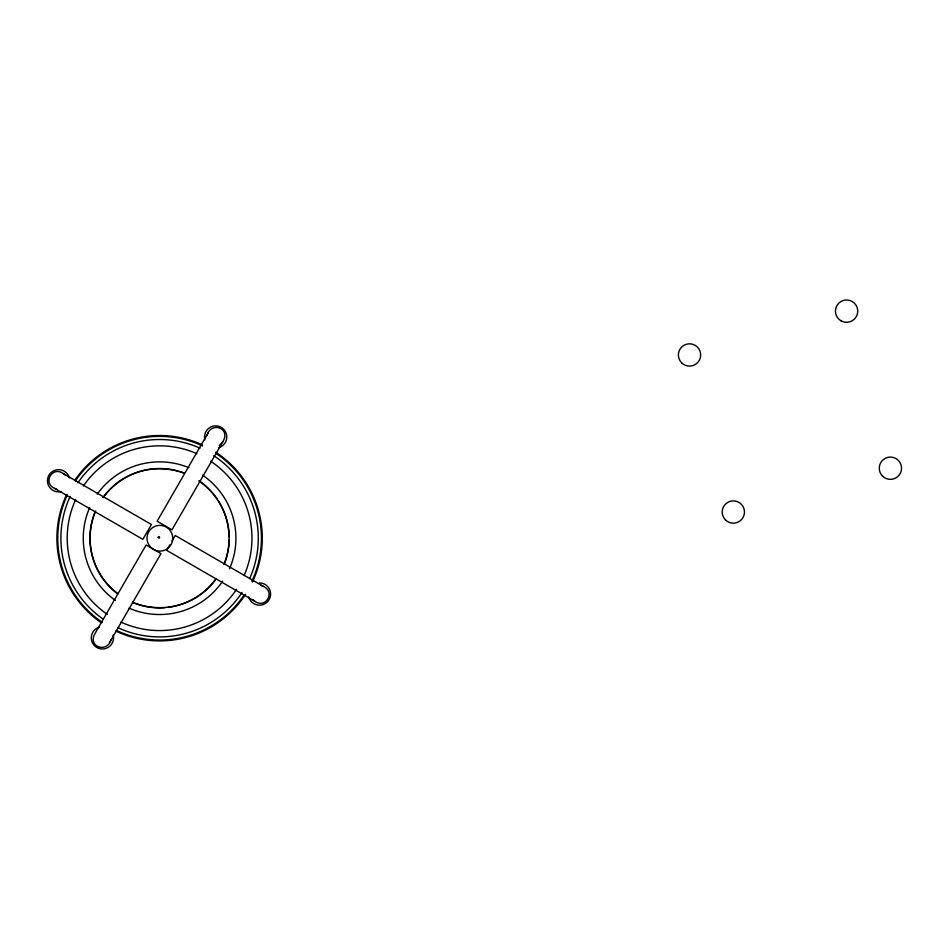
<?xml version="1.0" encoding="UTF-8"?>
<svg xmlns="http://www.w3.org/2000/svg" width="949" height="949" viewBox="0 0 949 949"><rect width="100%" height="100%" fill="white"/><g stroke="black" fill="none" stroke-linecap="round" stroke-linejoin="round"><path stroke-width="1.42" d="M110.001 641.868L160.962 553.587L146.11 545.011L95.149 633.291C86.905 646.874 107.332 653.79 111.116 639.341M206.965 435.496C210.737 421.036 231.176 427.963 222.932 441.546L171.971 529.815L157.119 521.25L208.08 432.969M169.812 544.833L166.633 550.337L254.913 601.31C265.708 609.199 275.708 591.868 263.49 586.458L175.209 535.497L172.03 540.989M222.932 441.546L219.29 445.567M63.168 473.527C52.373 465.639 42.361 482.97 54.591 488.379L142.872 539.34L151.437 524.489L63.168 473.527L65.398 475.152M54.591 488.379L57.118 489.494M260.963 585.343L263.49 586.458M252.683 599.685L254.913 601.31M259.48 582.9A11.151 11.151 0 0 1 270.584 593.078A11.151 11.151 0 0 1 261.414 605.023A11.151 11.151 0 0 1 248.709 596.933M204.901 439.862A11.151 11.151 0 0 1 212.79 426.208A11.151 11.151 0 0 1 226.431 434.084A11.151 11.151 0 0 1 218.555 447.738M61.483 491.546A11.151 11.151 0 0 1 47.83 483.67A11.151 11.151 0 0 1 55.706 470.016A11.151 11.151 0 0 1 69.36 477.905M215.731 452.222A102.694 102.694 0 0 1 252.446 582.045M245.577 594.347A102.694 102.694 0 0 1 115.742 631.061M101.092 622.603A102.694 102.694 0 0 1 66.738 494.358M75.185 479.708A102.694 102.694 0 0 1 202.149 444.749M215.53 453.1A101.84 101.84 0 0 1 251.876 581.263M243.869 595.367A101.84 101.84 0 0 1 116.525 630.492M102.421 622.473A101.84 101.84 0 0 1 67.296 495.141M75.315 481.024A101.84 101.84 0 0 1 202.647 445.911M229.267 539.59A69.692 69.692 0 0 1 224.249 564.216M216.147 578.926A69.692 69.692 0 0 1 208.875 587.478M207.878 588.451A69.692 69.692 0 0 1 167.985 607.384M165.185 607.668A69.692 69.692 0 0 1 133.572 602.852M117.723 593.92A69.692 69.692 0 0 1 94.936 512.187M103.038 497.466A69.692 69.692 0 0 1 140.215 471.25M141.555 470.882A69.692 69.692 0 0 1 177.629 470.882M178.97 471.25A69.692 69.692 0 0 1 184.296 473.029M199.171 480.835A69.692 69.692 0 0 1 216.953 498.628M218.507 500.965A69.692 69.692 0 0 1 229.267 536.814M199.029 481.036A69.443 69.443 0 0 1 224.023 564.121M215.945 578.783A69.443 69.443 0 0 1 132.362 602.093M117.878 593.718A69.443 69.443 0 0 1 95.695 510.977M103.239 497.62A69.443 69.443 0 0 1 184.201 473.266M210.595 461.178A92.373 92.373 0 0 1 244.083 575.521M236.609 589.199A92.373 92.373 0 0 1 120.962 622.105M107.403 614.418A92.373 92.373 0 0 1 75.683 499.577M83.37 486.018A92.373 92.373 0 0 1 196.918 453.705M202.564 475.129A76.323 76.323 0 0 1 229.539 568.736M222.659 581.179A76.323 76.323 0 0 1 129.064 608.155M115.434 600.456A76.323 76.323 0 0 1 89.633 507.668M97.332 494.049A76.323 76.323 0 0 1 188.804 467.679M213.798 455.722A98.696 98.696 0 0 1 249.634 578.617M242.066 592.413A98.696 98.696 0 0 1 117.854 627.645M103.002 619.056A98.696 98.696 0 0 1 70.155 496.469M77.913 482.792A98.696 98.696 0 0 1 200.014 448.165M113.18 634.976A11.151 11.151 0 0 1 105.292 648.63A11.151 11.151 0 0 1 91.638 640.741A11.151 11.151 0 0 1 99.526 627.087M158.21 537.3C159.622 540.337 160.393 534.762 158.21 537.3M725.451 519.91A11.151 11.151 0 0 0 744.099 514.916A11.151 11.151 0 0 0 730.445 501.262A11.151 11.151 0 0 0 725.451 519.91M681.643 362.838A11.151 11.151 0 0 0 700.291 357.844A11.151 11.151 0 0 0 686.637 344.19A11.151 11.151 0 0 0 681.643 362.838M841.016 320.798A11.151 11.151 0 0 0 857.742 311.142A11.151 11.151 0 0 0 841.016 301.485A11.151 11.151 0 0 0 841.016 320.798M882.523 476.101A11.151 11.151 0 0 0 901.17 471.095A11.151 11.151 0 0 0 887.517 457.454A11.151 11.151 0 0 0 882.523 476.101M151.959 548.392A12.859 12.859 0 0 0 172.611 540.017A12.859 12.859 0 0 0 155.031 526.327A12.859 12.859 0 0 0 151.959 548.392"/></g></svg>
